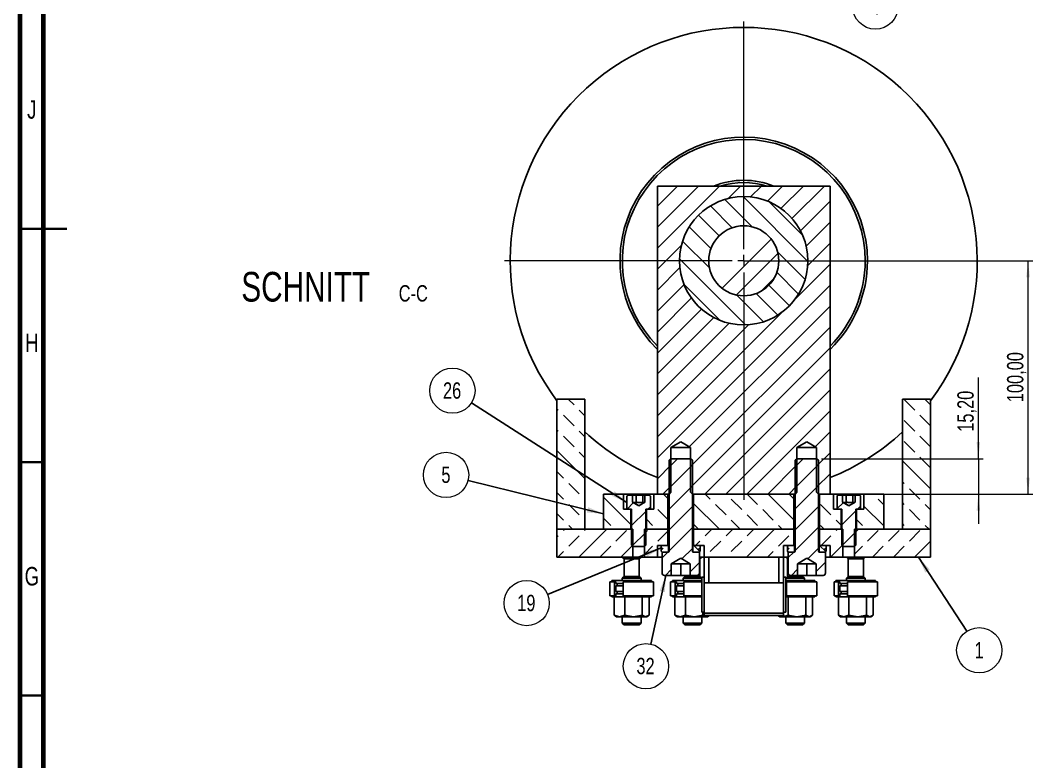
# Model space of a CAD drawing. Header units: millimetres. Extents: x 15 to 1184, y 5 to 836.
# Drawn here: x 15 to 231.8, y 306.3 to 465.2 of the extents above; entities that cross this region are included whole.
import ezdxf

# ---------------------------------------------------------------- set-up
doc = ezdxf.new("R2010")
doc.units = ezdxf.units.MM
doc.styles.add('SLDTEXTSTYLE1', font='TXT', dxfattribs={"width": 0.75})
doc.dimstyles.new('SLDDIMSTYLE0', dxfattribs={"dimtxt": 0.18, "dimasz": 3.556, "dimexe": 0, "dimexo": 0.0625, "dimgap": 0, "dimtad": 0, "dimtih": 1, "dimtoh": 1, "dimdec": 0, "dimrnd": 1e-09, "dimzin": 0, "dimdsep": 46, "dimtxsty": 'Standard', "dimsah": 1, "dimcen": 0.09, "dimadec": 0, "dimazin": 0, "dimtfac": 3.556, "dimtdec": 0, "dimtofl": 0, "dimtmove": 0, "dimatfit": 3, "dimfxl": 1, "dimfrac": 2, "dimtolj": 1, "dimtzin": 0, "dimarcsym": 0})
doc.dimstyles.new('SLDDIMSTYLE2', dxfattribs={"dimtxt": 3.5, "dimasz": 3.556, "dimexe": 0, "dimexo": 0.0625, "dimgap": 0.875, "dimtad": 1, "dimlfac": 2, "dimrnd": 1e-09, "dimzin": 12, "dimdsep": 46, "dimtxsty": 'SLDTEXTSTYLE1', "dimsah": 1, "dimcen": 0.09, "dimadec": 0, "dimazin": 3, "dimtfac": 1, "dimtofl": 0, "dimtmove": 0, "dimatfit": 3, "dimfxl": 1, "dimfrac": 2, "dimtolj": 1, "dimtzin": 12, "dimarcsym": 0})
doc.dimstyles.new('SLDDIMSTYLE3', dxfattribs={"dimtxt": 3.5, "dimasz": 3.556, "dimexe": 0, "dimexo": 0.0625, "dimgap": 0.875, "dimtad": 1, "dimlfac": 2, "dimrnd": 1e-09, "dimzin": 12, "dimdsep": 46, "dimtxsty": 'SLDTEXTSTYLE1', "dimsah": 1, "dimcen": 0.09, "dimadec": 0, "dimazin": 3, "dimtfac": 1, "dimtmove": 0, "dimatfit": 0, "dimfxl": 1, "dimfrac": 2, "dimtolj": 1, "dimtzin": 12, "dimarcsym": 0})
pattern_1 = [(45, (0, 0), (-8.98026, 8.98026), []), (45, (4.49, 0), (-8.98026, 8.98026), [3.175, -1.5875]), (45, (8.98, 0), (-8.98026, 8.98026), [3.175, -1.5875]), (45, (13.47, 0), (-8.98026, 8.98026), [3.175, -1.5875])]
pattern_2 = [(135, (0, 0), (-8.98026, -8.98026), []), (135, (-2e-14, 4.49), (-8.98026, -8.98026), [3.175, -1.5875]), (135, (-3e-14, 8.98), (-8.98026, -8.98026), [3.175, -1.5875]), (135, (-5e-14, 13.47), (-8.98026, -8.98026), [3.175, -1.5875])]

# ---------------------------------------------------------------- blocks, each defined once
blk = doc.blocks.new('SW_NOTE_0_14')
at = {"color": 0, "linetype": 'Continuous', "lineweight": 0}
blk.add_circle((3.13, -3.7), 4.85, dxfattribs=at)
at = {"color": 0, "linetype": 'Continuous', "lineweight": 0, "insert": (3.09, -1.92), "char_height": 3.5, "attachment_point": 2, "style": 'SLDTEXTSTYLE1'}
blk.add_mtext('4', dxfattribs=at)
blk = doc.blocks.new('_D_7')
at = {"color": 7, "linetype": 'Continuous', "lineweight": 0}
for p, q in [((170.93, 413.66), (231.82, 413.66)), ((230.82, 363.66), (230.82, 413.66)), ((186.93, 363.66), (231.82, 363.66))]:
    blk.add_line(p, q, dxfattribs=at)
at = {"color": 7, "linetype": 'Continuous', "lineweight": 18}
for points in [[(230.82, 413.66), (230.44, 410.1), (231.2, 410.1)], [(230.82, 363.66), (231.2, 367.22), (230.44, 367.22)]]:
    blk.add_solid(points, dxfattribs=at)
at = {"color": 7, "linetype": 'Continuous', "lineweight": 18, "insert": (226.31, 383.36), "char_height": 3.5, "attachment_point": 1, "rotation": 90, "style": 'SLDTEXTSTYLE1'}
blk.add_mtext('100,00', dxfattribs=at)
blk = doc.blocks.new('_D_8')
at = {"color": 7, "linetype": 'Continuous', "lineweight": 0}
for p, q in [((220.18, 371.26), (220.18, 388.67)), ((186.59, 371.26), (221.18, 371.26)), ((220.18, 371.26), (220.18, 363.66)), ((196.68, 363.66), (221.18, 363.66)), ((220.18, 363.66), (220.18, 357.31))]:
    blk.add_line(p, q, dxfattribs=at)
at = {"color": 7, "linetype": 'Continuous', "lineweight": 18}
for points in [[(220.18, 371.26), (220.56, 374.82), (219.8, 374.82)], [(220.18, 363.66), (219.8, 360.1), (220.56, 360.1)]]:
    blk.add_solid(points, dxfattribs=at)
at = {"color": 7, "linetype": 'Continuous', "lineweight": 18, "insert": (215.67, 377.03), "char_height": 3.5, "attachment_point": 1, "rotation": 90, "style": 'SLDTEXTSTYLE1'}
blk.add_mtext('15,20', dxfattribs=at)
blk = doc.blocks.new('SW_NOTE_0_69')
at = {"color": 0, "linetype": 'Continuous', "lineweight": 0, "attachment_point": 2, "style": 'SLDTEXTSTYLE1'}
for s, insert, char_height in [('SCHNITT', (16.07, 8.19), 6.35), ('C-C', (39.1, 5.35), 3.5)]:
    blk.add_mtext(s, dxfattribs=dict(at, insert=insert, char_height=char_height))
blk = doc.blocks.new('SW_NOTE_0_70')
at = {"color": 0, "linetype": 'Continuous', "lineweight": 0}
blk.add_circle((-4.48, -1.84), 4.85, dxfattribs=at)
at = {"color": 0, "linetype": 'Continuous', "lineweight": 0, "insert": (-4.55, -0.06), "char_height": 3.5, "attachment_point": 2, "style": 'SLDTEXTSTYLE1'}
blk.add_mtext('19', dxfattribs=at)
blk = doc.blocks.new('SW_NOTE_0_71')
at = {"color": 0, "linetype": 'Continuous', "lineweight": 0}
blk.add_circle((-4.08, 2.62), 4.85, dxfattribs=at)
at = {"color": 0, "linetype": 'Continuous', "lineweight": 0, "insert": (-4.15, 4.4), "char_height": 3.5, "attachment_point": 2, "style": 'SLDTEXTSTYLE1'}
blk.add_mtext('26', dxfattribs=at)
blk = doc.blocks.new('SW_NOTE_0_72')
at = {"color": 0, "linetype": 'Continuous', "lineweight": 0}
blk.add_circle((-4.71, 1.16), 4.85, dxfattribs=at)
at = {"color": 0, "linetype": 'Continuous', "lineweight": 0, "insert": (-4.74, 2.95), "char_height": 3.5, "attachment_point": 2, "style": 'SLDTEXTSTYLE1'}
blk.add_mtext('5', dxfattribs=at)
blk = doc.blocks.new('SW_NOTE_0_73')
at = {"color": 0, "linetype": 'Continuous', "lineweight": 0}
blk.add_circle((2.65, -4.06), 4.85, dxfattribs=at)
at = {"color": 0, "linetype": 'Continuous', "lineweight": 0, "insert": (2.62, -2.28), "char_height": 3.5, "attachment_point": 2, "style": 'SLDTEXTSTYLE1'}
blk.add_mtext('1', dxfattribs=at)
blk = doc.blocks.new('SW_NOTE_0_74')
at = {"color": 0, "linetype": 'Continuous', "lineweight": 0}
blk.add_circle((-1.03, -4.74), 4.85, dxfattribs=at)
at = {"color": 0, "linetype": 'Continuous', "lineweight": 0, "insert": (-1.11, -2.95), "char_height": 3.5, "attachment_point": 2, "style": 'SLDTEXTSTYLE1'}
blk.add_mtext('32', dxfattribs=at)
blk = doc.blocks.new('SW_CENTERMARKSYMBOL_1')
at = {"color": 0, "linetype": 'Continuous', "lineweight": 18}
for p, q in [((0, 2.5), (0, 51.25)), ((-2.5, 0), (-51.25, 0)), ((0, 0), (-1.25, 0)), ((0, 0), (0, 1.25)), ((0, 0), (0, -1.25)), ((0, 0), (1.25, 0)), ((2.5, 0), (51.25, 0)), ((0, -2.5), (0, -51.25))]:
    blk.add_line(p, q, dxfattribs=at)

msp = doc.modelspace()

# ---------------------------------------------------------------- hatches: boundary and pattern name
at = {"linetype": 'Continuous', "lineweight": 18}
h = msp.add_hatch(dxfattribs=at)
h.set_pattern_fill('ANSI31', style=0)
h.paths.add_polyline_path([(181.3372, 364.0652), (181.3372, 373.6592), (183.4312, 374.8682), (185.5252, 373.6592), (185.5252, 364.0652), (185.9312, 363.6592), (188.4312, 363.6592), (188.4312, 429.6592), (151.4312, 429.6592), (151.4312, 363.6592), (153.9312, 363.6592), (154.3372, 364.0652), (154.3372, 373.6592), (156.4312, 374.8682), (158.5252, 373.6592), (158.5252, 364.0652), (158.9312, 363.6592), (180.9312, 363.6592)], flags=0)
edge = h.paths.add_edge_path(flags=0)
edge.add_arc((169.9312, 413.6592), 13.75, 0, 360)
h = msp.add_hatch(dxfattribs=at)
h.set_pattern_fill('ANSI31', angle=90, style=0)
edge = h.paths.add_edge_path(flags=0)
edge.add_arc((169.9312, 413.6592), 13.75, 0, 360)
edge = h.paths.add_edge_path(flags=0)
edge.add_arc((169.9312, 413.6592), 7.5, 0, 360)
h = msp.add_hatch(dxfattribs=at)
h.set_pattern_fill('DIN 201 Stahl und Stahlguss', style=0, pattern_type=2)
h.set_pattern_definition([(45, (0, 0), (-13.4704, 13.4704), []), (45, (4.49, 0), (-13.4704, 13.4704), []), (45, (8.98, 0), (-13.4704, 13.4704), []), (45, (13.47, 0), (-13.4704, 13.4704), [])])
edge = h.paths.add_edge_path(flags=0)
edge.add_arc((169.9312, 413.6592), 7.5, 0, 360)
h = msp.add_hatch(dxfattribs=at)
h.set_pattern_fill('DIN 201 Leichtmetall und Aluminiumlegierung', angle=90, style=0, pattern_type=2)
h.set_pattern_definition(pattern_2)
h.paths.add_polyline_path([(135.9312, 356.1592), (135.9312, 384.0355), (129.9312, 384.0355), (129.9312, 356.1592)], flags=0)
h = msp.add_hatch(dxfattribs=at)
h.set_pattern_fill('DIN 201 Leichtmetall und Aluminiumlegierung', angle=90, style=0, pattern_type=2)
h.set_pattern_definition(pattern_2)
h.paths.add_polyline_path([(209.9312, 356.1592), (209.9312, 384.0355), (203.9312, 384.0355), (203.9312, 356.1592)], flags=0)
h = msp.add_hatch(dxfattribs=at)
h.set_pattern_fill('ANSI31', style=0)
edge = h.paths.add_edge_path(flags=0)
edge.add_line((158.9312, 370.914), (158.5859, 371.2592))
edge.add_line((158.5859, 371.2592), (154.2764, 371.2592))
edge.add_line((154.2764, 371.2592), (153.9312, 370.914))
edge.add_line((153.9312, 370.914), (153.9312, 351.4592))
edge.add_arc((153.7312, 351.4592), 0.2, 270, 360, ccw=False)
edge.add_line((153.7312, 351.2592), (152.4312, 351.2592))
edge.add_line((152.4312, 351.2592), (152.4312, 346.7592))
edge.add_arc((152.9312, 346.7592), 0.5, 180, 270)
edge.add_line((152.9312, 346.2592), (154.4249, 346.2592))
edge.add_line((154.4249, 346.2592), (154.4249, 348.7592))
edge.add_line((154.4249, 348.7592), (156.4312, 349.9175))
edge.add_line((156.4312, 349.9175), (158.4374, 348.7592))
edge.add_line((158.4374, 348.7592), (158.4374, 346.2592))
edge.add_line((158.4374, 346.2592), (159.9312, 346.2592))
edge.add_arc((159.9312, 346.7592), 0.5, 270, 360)
edge.add_line((160.4312, 346.7592), (160.4312, 351.2592))
edge.add_line((160.4312, 351.2592), (159.1312, 351.2592))
edge.add_arc((159.1312, 351.4592), 0.2, 180, 270, ccw=False)
edge.add_line((158.9312, 351.4592), (158.9312, 370.914))
h = msp.add_hatch(dxfattribs=at)
h.set_pattern_fill('ANSI31', style=0)
edge = h.paths.add_edge_path(flags=0)
edge.add_line((185.9312, 370.914), (185.5859, 371.2592))
edge.add_line((185.5859, 371.2592), (181.2764, 371.2592))
edge.add_line((181.2764, 371.2592), (180.9312, 370.914))
edge.add_line((180.9312, 370.914), (180.9312, 351.4592))
edge.add_arc((180.7312, 351.4592), 0.2, 270, 360, ccw=False)
edge.add_line((180.7312, 351.2592), (179.4312, 351.2592))
edge.add_line((179.4312, 351.2592), (179.4312, 346.7592))
edge.add_arc((179.9312, 346.7592), 0.5, 180, 270)
edge.add_line((179.9312, 346.2592), (181.4249, 346.2592))
edge.add_line((181.4249, 346.2592), (181.4249, 348.7592))
edge.add_line((181.4249, 348.7592), (183.4312, 349.9175))
edge.add_line((183.4312, 349.9175), (185.4374, 348.7592))
edge.add_line((185.4374, 348.7592), (185.4374, 346.2592))
edge.add_line((185.4374, 346.2592), (186.9312, 346.2592))
edge.add_arc((186.9312, 346.7592), 0.5, 270, 360)
edge.add_line((187.4312, 346.7592), (187.4312, 351.2592))
edge.add_line((187.4312, 351.2592), (186.1312, 351.2592))
edge.add_arc((186.1312, 351.4592), 0.2, 180, 270, ccw=False)
edge.add_line((185.9312, 351.4592), (185.9312, 370.914))
h = msp.add_hatch(dxfattribs=at)
h.set_pattern_fill('DIN 201 Leichtmetall und Aluminiumlegierung', angle=90, style=0, pattern_type=2)
h.set_pattern_definition(pattern_2)
h.paths.add_polyline_path([(139.9312, 363.6592), (139.9312, 356.1592), (145.7812, 356.1592), (145.7812, 360.4592), (144.1812, 360.4592), (144.1812, 363.6592)], flags=0)
h = msp.add_hatch(dxfattribs=at)
h.set_pattern_fill('ANSI31', style=0)
edge = h.paths.add_edge_path(flags=0)
edge.add_line((148.9312, 360.4592), (149.9312, 360.4592))
edge.add_line((149.9312, 360.4592), (149.9312, 363.2092))
edge.add_arc((149.6812, 363.2092), 0.25, 0, 90)
edge.add_line((149.6812, 363.4592), (148.786, 363.4592))
edge.add_line((148.786, 363.4592), (148.786, 361.9081))
edge.add_line((148.786, 361.9081), (147.4312, 361.1259))
edge.add_line((147.4312, 361.1259), (146.0764, 361.9081))
edge.add_line((146.0764, 361.9081), (146.0764, 363.4592))
edge.add_line((146.0764, 363.4592), (145.1812, 363.4592))
edge.add_arc((145.1812, 363.2092), 0.25, 90, 180)
edge.add_line((144.9312, 363.2092), (144.9312, 360.4592))
edge.add_line((144.9312, 360.4592), (145.9312, 360.4592))
edge.add_line((145.9312, 360.4592), (145.9312, 352.7298))
edge.add_line((145.9312, 352.7298), (146.2018, 352.4592))
edge.add_line((146.2018, 352.4592), (148.6606, 352.4592))
edge.add_line((148.6606, 352.4592), (148.9312, 352.7298))
edge.add_line((148.9312, 352.7298), (148.9312, 360.4592))
h = msp.add_hatch(dxfattribs=at)
h.set_pattern_fill('DIN 201 Leichtmetall und Aluminiumlegierung', angle=90, style=0, pattern_type=2)
h.set_pattern_definition(pattern_2)
h.paths.add_polyline_path([(153.6812, 356.1592), (153.6812, 363.6592), (150.6812, 363.6592), (150.6812, 360.4592), (149.0812, 360.4592), (149.0812, 356.1592)], flags=0)
h = msp.add_hatch(dxfattribs=at)
h.set_pattern_fill('DIN 201 Leichtmetall und Aluminiumlegierung', angle=90, style=0, pattern_type=2)
h.set_pattern_definition(pattern_2)
h.paths.add_polyline_path([(159.1812, 363.6592), (159.1812, 356.1592), (180.6812, 356.1592), (180.6812, 363.6592)], flags=0)
h = msp.add_hatch(dxfattribs=at)
h.set_pattern_fill('DIN 201 Leichtmetall und Aluminiumlegierung', angle=90, style=0, pattern_type=2)
h.set_pattern_definition(pattern_2)
h.paths.add_polyline_path([(186.1812, 363.6592), (186.1812, 356.1592), (190.7812, 356.1592), (190.7812, 360.4592), (189.1812, 360.4592), (189.1812, 363.6592)], flags=0)
h = msp.add_hatch(dxfattribs=at)
h.set_pattern_fill('ANSI31', style=0)
edge = h.paths.add_edge_path(flags=0)
edge.add_line((193.9312, 360.4592), (194.9312, 360.4592))
edge.add_line((194.9312, 360.4592), (194.9312, 363.2092))
edge.add_arc((194.6812, 363.2092), 0.25, 0, 90)
edge.add_line((194.6812, 363.4592), (193.786, 363.4592))
edge.add_line((193.786, 363.4592), (193.786, 361.9081))
edge.add_line((193.786, 361.9081), (192.4312, 361.1259))
edge.add_line((192.4312, 361.1259), (191.0764, 361.9081))
edge.add_line((191.0764, 361.9081), (191.0764, 363.4592))
edge.add_line((191.0764, 363.4592), (190.1812, 363.4592))
edge.add_arc((190.1812, 363.2092), 0.25, 90, 180)
edge.add_line((189.9312, 363.2092), (189.9312, 360.4592))
edge.add_line((189.9312, 360.4592), (190.9312, 360.4592))
edge.add_line((190.9312, 360.4592), (190.9312, 352.7298))
edge.add_line((190.9312, 352.7298), (191.2018, 352.4592))
edge.add_line((191.2018, 352.4592), (193.6606, 352.4592))
edge.add_line((193.6606, 352.4592), (193.9312, 352.7298))
edge.add_line((193.9312, 352.7298), (193.9312, 360.4592))
h = msp.add_hatch(dxfattribs=at)
h.set_pattern_fill('DIN 201 Leichtmetall und Aluminiumlegierung', angle=90, style=0, pattern_type=2)
h.set_pattern_definition(pattern_2)
h.paths.add_polyline_path([(199.9312, 356.1592), (199.9312, 363.6592), (195.6812, 363.6592), (195.6812, 360.4592), (194.0812, 360.4592), (194.0812, 356.1592)], flags=0)
h = msp.add_hatch(dxfattribs=at)
h.set_pattern_fill('DIN 201 Leichtmetall und Aluminiumlegierung', style=0, pattern_type=2)
h.set_pattern_definition(pattern_1)
h.paths.add_polyline_path([(129.9312, 350.1592), (146.1812, 350.1592), (146.1812, 356.1592), (129.9312, 356.1592)], flags=0)
h = msp.add_hatch(dxfattribs=at)
h.set_pattern_fill('DIN 201 Leichtmetall und Aluminiumlegierung', style=0, pattern_type=2)
h.set_pattern_definition(pattern_1)
h.paths.add_polyline_path([(148.6812, 356.1592), (148.6812, 350.1592), (151.4312, 350.1592), (151.4312, 352.6592), (153.6812, 352.6592), (153.6812, 356.1592)], flags=0)
h = msp.add_hatch(dxfattribs=at)
h.set_pattern_fill('DIN 201 Leichtmetall und Aluminiumlegierung', style=0, pattern_type=2)
h.set_pattern_definition(pattern_1)
h.paths.add_polyline_path([(180.6812, 352.6592), (180.6812, 356.1592), (159.1812, 356.1592), (159.1812, 352.6592), (161.4312, 352.6592), (161.4312, 350.1592), (178.4312, 350.1592), (178.4312, 352.6592)], flags=0)
h = msp.add_hatch(dxfattribs=at)
h.set_pattern_fill('DIN 201 Leichtmetall und Aluminiumlegierung', style=0, pattern_type=2)
h.set_pattern_definition(pattern_1)
h.paths.add_polyline_path([(191.1812, 350.1592), (191.1812, 356.1592), (186.1812, 356.1592), (186.1812, 352.6592), (188.4312, 352.6592), (188.4312, 350.1592)], flags=0)
h = msp.add_hatch(dxfattribs=at)
h.set_pattern_fill('DIN 201 Leichtmetall und Aluminiumlegierung', style=0, pattern_type=2)
h.set_pattern_definition(pattern_1)
h.paths.add_polyline_path([(193.6812, 350.1592), (209.9312, 350.1592), (209.9312, 356.1592), (193.6812, 356.1592)], flags=0)
h = msp.add_hatch(dxfattribs=at)
h.set_pattern_fill('ANSI31', angle=90, style=0)
h.paths.add_polyline_path([(152.4688, 352.6592), (152.2812, 352.4717), (152.2812, 351.9905), (152.6065, 351.9886), (152.6065, 351.9592), (152.6065, 351.9298), (152.2812, 351.9279), (152.2812, 351.4468), (152.4688, 351.2592), (153.745, 351.2592), (153.8062, 351.3205), (153.8062, 352.598), (153.745, 352.6592)], flags=0)
h = msp.add_hatch(dxfattribs=at)
h.set_pattern_fill('ANSI31', angle=90, style=0)
h.paths.add_polyline_path([(160.5812, 352.4717), (160.3936, 352.6592), (159.1174, 352.6592), (159.0562, 352.598), (159.0562, 351.3205), (159.1174, 351.2592), (160.3936, 351.2592), (160.5812, 351.4468), (160.5812, 351.9522), (160.2473, 351.9522), (160.2473, 351.9663), (160.5812, 351.9663)], flags=0)
h = msp.add_hatch(dxfattribs=at)
h.set_pattern_fill('ANSI31', angle=90, style=0)
h.paths.add_polyline_path([(179.4688, 352.6592), (179.2812, 352.4717), (179.2812, 351.9905), (179.6065, 351.9886), (179.6065, 351.9592), (179.6065, 351.9298), (179.2812, 351.9279), (179.2812, 351.4468), (179.4688, 351.2592), (180.745, 351.2592), (180.8062, 351.3205), (180.8062, 352.598), (180.745, 352.6592)], flags=0)
h = msp.add_hatch(dxfattribs=at)
h.set_pattern_fill('ANSI31', angle=90, style=0)
h.paths.add_polyline_path([(187.5812, 352.4717), (187.3936, 352.6592), (186.1174, 352.6592), (186.0562, 352.598), (186.0562, 351.3205), (186.1174, 351.2592), (187.3936, 351.2592), (187.5812, 351.4468), (187.5812, 351.9522), (187.2473, 351.9522), (187.2473, 351.9663), (187.5812, 351.9663)], flags=0)

# ---------------------------------------------------------------- linework, layer by layer
at = {"color": 7, "linetype": 'Continuous', "lineweight": 70}
for p, q in [((15, 5), (15, 836)), ((20, 10), (20, 831))]:
    msp.add_line(p, q, dxfattribs=at)
at = {"color": 7, "linetype": 'Continuous', "lineweight": 25}
for p, q in [((151.4312, 363.6592), (151.4312, 429.6592)), ((151.4312, 429.6592), (188.4312, 429.6592)), ((188.4312, 429.6592), (188.4312, 363.6592)), ((129.9312, 384.0355), (135.9312, 384.0355)), ((129.9312, 384.0355), (129.9312, 356.1592)), ((135.9312, 384.0355), (135.9312, 356.1592)), ((203.9312, 384.0355), (203.9312, 356.1592)), ((203.9312, 384.0355), (209.9312, 384.0355)), ((209.9312, 384.0355), (209.9312, 356.1592)), ((156.4312, 374.8682), (154.3372, 373.6592)), ((154.3372, 373.6592), (154.3372, 364.0652)), ((154.3372, 373.6592), (156.4312, 373.6592)), ((158.5252, 373.6592), (156.4312, 374.8682)), ((156.4312, 373.6592), (158.5252, 373.6592)), ((158.5252, 364.0652), (158.5252, 373.6592)), ((183.4312, 374.8682), (181.3372, 373.6592)), ((181.3372, 373.6592), (181.3372, 364.0652)), ((181.3372, 373.6592), (183.4312, 373.6592)), ((185.5252, 373.6592), (183.4312, 374.8682)), ((183.4312, 373.6592), (185.5252, 373.6592)), ((185.5252, 364.0652), (185.5252, 373.6592)), ((153.9312, 370.914), (154.2764, 371.2592)), ((153.9312, 370.914), (153.9312, 351.4592)), ((158.5859, 371.2592), (154.2764, 371.2592)), ((158.5859, 371.2592), (158.9312, 370.914)), ((158.9312, 351.4592), (158.9312, 370.914)), ((180.9312, 370.914), (181.2764, 371.2592)), ((180.9312, 370.914), (180.9312, 351.4592)), ((185.5859, 371.2592), (181.2764, 371.2592)), ((185.5859, 371.2592), (185.9312, 370.914)), ((185.9312, 351.4592), (185.9312, 370.914)), ((139.9312, 356.1592), (139.9312, 363.6592)), ((139.9312, 363.6592), (144.1812, 363.6592)), ((144.1812, 363.6592), (144.1812, 360.4592)), ((150.6812, 363.6592), (144.1812, 363.6592)), ((144.9312, 363.2092), (144.9312, 360.4592)), ((146.0764, 363.4592), (145.1812, 363.4592)), ((146.0764, 363.4592), (146.0764, 361.9081)), ((146.0764, 363.4592), (146.8746, 363.4592)), ((146.8746, 363.4592), (146.8746, 361.9592)), ((146.8746, 363.4592), (148.3062, 363.4592)), ((148.3062, 363.4592), (148.3062, 361.9592)), ((148.3062, 363.4592), (148.786, 363.4592)), ((148.786, 361.9081), (148.786, 363.4592)), ((149.6812, 363.4592), (148.786, 363.4592)), ((149.9312, 360.4592), (149.9312, 363.2092)), ((150.6812, 360.4592), (150.6812, 363.6592)), ((150.6812, 363.6592), (153.6812, 363.6592)), ((153.9312, 363.6592), (151.4312, 363.6592)), ((153.6812, 363.6592), (153.6812, 356.1592)), ((154.3372, 364.0652), (153.9312, 363.6592)), ((158.9312, 363.6592), (158.5252, 364.0652)), ((180.9312, 363.6592), (158.9312, 363.6592)), ((159.1812, 356.1592), (159.1812, 363.6592)), ((159.1812, 363.6592), (180.6812, 363.6592)), ((180.6812, 363.6592), (180.6812, 356.1592)), ((181.3372, 364.0652), (180.9312, 363.6592)), ((185.9312, 363.6592), (185.5252, 364.0652)), ((188.4312, 363.6592), (185.9312, 363.6592)), ((186.1812, 356.1592), (186.1812, 363.6592)), ((186.1812, 363.6592), (189.1812, 363.6592)), ((189.1812, 363.6592), (189.1812, 360.4592)), ((195.6812, 363.6592), (189.1812, 363.6592)), ((189.9312, 363.2092), (189.9312, 360.4592)), ((191.0764, 363.4592), (190.1812, 363.4592)), ((191.0764, 363.4592), (191.0764, 361.9081)), ((191.0764, 363.4592), (191.8746, 363.4592)), ((191.8746, 363.4592), (191.8746, 361.9592)), ((191.8746, 363.4592), (193.3062, 363.4592)), ((193.3062, 363.4592), (193.3062, 361.9592)), ((193.3062, 363.4592), (193.786, 363.4592)), ((193.786, 361.9081), (193.786, 363.4592)), ((194.6812, 363.4592), (193.786, 363.4592)), ((194.9312, 360.4592), (194.9312, 363.2092)), ((195.6812, 360.4592), (195.6812, 363.6592)), ((195.6812, 363.6592), (199.9312, 363.6592)), ((199.9312, 363.6592), (199.9312, 356.1592)), ((144.1812, 360.4592), (145.7812, 360.4592)), ((144.9312, 360.4592), (145.9312, 360.4592)), ((145.7812, 360.4592), (145.7812, 356.1592)), ((145.9312, 360.4592), (145.9312, 352.7298)), ((146.0764, 361.9081), (147.4312, 361.1259)), ((146.4371, 361.8476), (147.4312, 361.1259)), ((147.4312, 361.1259), (148.786, 361.9081)), ((148.9312, 352.7298), (148.9312, 360.4592)), ((148.9312, 360.4592), (149.9312, 360.4592)), ((149.0812, 356.1592), (149.0812, 360.4592)), ((149.0812, 360.4592), (150.6812, 360.4592)), ((189.1812, 360.4592), (190.7812, 360.4592)), ((189.9312, 360.4592), (190.9312, 360.4592)), ((190.7812, 360.4592), (190.7812, 356.1592)), ((190.9312, 360.4592), (190.9312, 352.7298)), ((191.0764, 361.9081), (192.4312, 361.1259)), ((191.4371, 361.8476), (192.4312, 361.1259)), ((192.4312, 361.1259), (193.786, 361.9081)), ((193.9312, 352.7298), (193.9312, 360.4592)), ((193.9312, 360.4592), (194.9312, 360.4592)), ((194.0812, 356.1592), (194.0812, 360.4592)), ((194.0812, 360.4592), (195.6812, 360.4592)), ((135.9312, 356.1592), (129.9312, 356.1592)), ((129.9312, 350.1592), (129.9312, 356.1592)), ((146.1812, 356.1592), (129.9312, 356.1592)), ((139.9312, 356.1592), (145.7812, 356.1592)), ((146.1812, 356.1592), (146.1812, 350.1592)), ((148.6812, 350.1592), (148.6812, 356.1592)), ((153.6812, 356.1592), (148.6812, 356.1592)), ((149.0812, 356.1592), (153.6812, 356.1592)), ((153.6812, 356.1592), (153.9312, 356.1592)), ((153.6812, 356.1592), (153.6812, 352.6592)), ((158.9312, 356.1592), (159.1812, 356.1592)), ((159.1812, 356.1592), (180.6812, 356.1592)), ((159.1812, 352.6592), (159.1812, 356.1592)), ((180.6812, 356.1592), (180.9312, 356.1592)), ((180.6812, 356.1592), (180.6812, 352.6592)), ((185.9312, 356.1592), (186.1812, 356.1592)), ((186.1812, 356.1592), (190.7812, 356.1592)), ((186.1812, 352.6592), (186.1812, 356.1592)), ((191.1812, 356.1592), (186.1812, 356.1592)), ((191.1812, 356.1592), (191.1812, 350.1592)), ((193.6812, 350.1592), (193.6812, 356.1592)), ((209.9312, 356.1592), (193.6812, 356.1592)), ((194.0812, 356.1592), (199.9312, 356.1592)), ((209.9312, 356.1592), (203.9312, 356.1592)), ((209.9312, 356.1592), (209.9312, 350.1592)), ((145.9312, 352.7298), (146.2018, 352.4592)), ((146.2018, 352.4592), (148.6606, 352.4592)), ((148.6606, 352.4592), (148.9312, 352.7298)), ((153.6812, 352.6592), (151.4312, 352.6592)), ((151.4312, 352.6592), (151.4312, 350.1592)), ((152.2812, 352.4717), (152.4688, 352.6592)), ((152.2812, 352.4717), (152.2812, 351.9905)), ((152.6065, 351.9886), (152.2812, 351.9905)), ((152.2812, 351.9592), (152.2812, 351.975)), ((152.6065, 351.9733), (152.2812, 351.975)), ((152.2812, 351.9279), (152.2812, 351.9592)), ((152.6056, 351.9592), (152.2812, 351.9592)), ((152.6065, 351.9298), (152.2812, 351.9279)), ((152.2812, 351.9279), (152.2812, 351.4468)), ((152.4688, 351.2592), (152.2812, 351.4468)), ((152.4312, 351.2592), (152.4312, 346.7592)), ((153.7312, 351.2592), (152.4312, 351.2592)), ((153.745, 352.6592), (152.4688, 352.6592)), ((152.4688, 351.2592), (153.745, 351.2592)), ((152.6056, 351.9592), (152.6056, 351.9298)), ((152.6065, 351.9592), (152.6056, 351.9592)), ((152.6065, 351.9886), (152.6065, 351.9592)), ((152.6065, 351.9592), (152.6065, 351.9298)), ((153.745, 352.6592), (153.8062, 352.598)), ((153.745, 352.6592), (153.9312, 352.6592)), ((153.8062, 351.3205), (153.745, 351.2592)), ((153.8062, 351.3205), (153.8062, 352.598)), ((153.8062, 352.598), (153.9312, 352.598)), ((153.8062, 351.3205), (153.8752, 351.3205)), ((158.9312, 352.6592), (159.1174, 352.6592)), ((158.9312, 352.598), (159.0562, 352.598)), ((158.9872, 351.3205), (159.0562, 351.3205)), ((159.0562, 352.598), (159.1174, 352.6592)), ((159.0562, 352.598), (159.0562, 351.3205)), ((159.1174, 351.2592), (159.0562, 351.3205)), ((160.3936, 352.6592), (159.1174, 352.6592)), ((159.1174, 351.2592), (160.3936, 351.2592)), ((160.4312, 351.2592), (159.1312, 351.2592)), ((161.4312, 352.6592), (159.1812, 352.6592)), ((160.2473, 351.9663), (160.5812, 351.9663)), ((160.2473, 351.9522), (160.2473, 351.9663)), ((160.5812, 351.9522), (160.2473, 351.9522)), ((160.3936, 352.6592), (160.5812, 352.4717)), ((160.5812, 351.4468), (160.3936, 351.2592)), ((160.4312, 346.7592), (160.4312, 351.2592)), ((160.5812, 351.9663), (160.5812, 352.4717)), ((160.5812, 351.4468), (160.5812, 351.9522)), ((161.4312, 350.1592), (161.4312, 352.6592)), ((180.6812, 352.6592), (178.4312, 352.6592)), ((178.4312, 352.6592), (178.4312, 350.1592)), ((179.2812, 352.4717), (179.4688, 352.6592)), ((179.2812, 352.4717), (179.2812, 351.9905)), ((179.6065, 351.9886), (179.2812, 351.9905)), ((179.2812, 351.9592), (179.2812, 351.975)), ((179.6065, 351.9733), (179.2812, 351.975)), ((179.2812, 351.9279), (179.2812, 351.9592)), ((179.6056, 351.9592), (179.2812, 351.9592)), ((179.6065, 351.9298), (179.2812, 351.9279)), ((179.2812, 351.9279), (179.2812, 351.4468)), ((179.4688, 351.2592), (179.2812, 351.4468)), ((179.4312, 351.2592), (179.4312, 346.7592)), ((180.7312, 351.2592), (179.4312, 351.2592)), ((180.745, 352.6592), (179.4688, 352.6592)), ((179.4688, 351.2592), (180.745, 351.2592)), ((179.6056, 351.9592), (179.6056, 351.9298)), ((179.6065, 351.9592), (179.6056, 351.9592)), ((179.6065, 351.9886), (179.6065, 351.9592)), ((179.6065, 351.9592), (179.6065, 351.9298)), ((180.745, 352.6592), (180.8062, 352.598)), ((180.745, 352.6592), (180.9312, 352.6592)), ((180.8062, 351.3205), (180.745, 351.2592)), ((180.8062, 351.3205), (180.8062, 352.598)), ((180.8062, 352.598), (180.9312, 352.598)), ((180.8062, 351.3205), (180.8752, 351.3205)), ((185.9312, 352.6592), (186.1174, 352.6592)), ((185.9312, 352.598), (186.0562, 352.598)), ((185.9872, 351.3205), (186.0562, 351.3205)), ((186.0562, 352.598), (186.1174, 352.6592)), ((186.0562, 352.598), (186.0562, 351.3205)), ((186.1174, 351.2592), (186.0562, 351.3205)), ((187.3936, 352.6592), (186.1174, 352.6592)), ((186.1174, 351.2592), (187.3936, 351.2592)), ((187.4312, 351.2592), (186.1312, 351.2592)), ((188.4312, 352.6592), (186.1812, 352.6592)), ((187.2473, 351.9663), (187.5812, 351.9663)), ((187.2473, 351.9522), (187.2473, 351.9663)), ((187.5812, 351.9522), (187.2473, 351.9522)), ((187.3936, 352.6592), (187.5812, 352.4717)), ((187.5812, 351.4468), (187.3936, 351.2592)), ((187.4312, 346.7592), (187.4312, 351.2592)), ((187.5812, 351.9663), (187.5812, 352.4717)), ((187.5812, 351.4468), (187.5812, 351.9522)), ((188.4312, 350.1592), (188.4312, 352.6592)), ((190.9312, 352.7298), (191.2018, 352.4592)), ((191.2018, 352.4592), (193.6606, 352.4592)), ((193.6606, 352.4592), (193.9312, 352.7298)), ((146.1812, 350.1592), (129.9312, 350.1592)), ((143.9312, 350.1592), (144.3147, 349.7757)), ((144.3147, 349.7757), (144.3147, 346.0427)), ((147.4244, 349.7757), (144.3147, 349.7757)), ((148.6812, 350.1592), (146.1812, 350.1592)), ((147.5477, 349.7757), (147.4244, 349.7757)), ((147.5477, 349.7757), (147.9312, 350.1592)), ((147.5477, 346.0427), (147.5477, 349.7757)), ((151.4312, 350.1592), (148.6812, 350.1592)), ((151.4312, 350.1592), (152.4312, 350.1592)), ((156.4312, 349.9175), (154.4249, 348.7592)), ((158.4374, 348.7592), (156.4312, 349.9175)), ((160.5477, 349.7757), (160.4244, 349.7757)), ((160.4312, 350.1592), (161.4312, 350.1592)), ((160.5477, 349.7757), (160.9312, 350.1592)), ((160.5477, 346.0427), (160.5477, 349.7757)), ((178.4312, 350.1592), (161.4312, 350.1592)), ((161.4312, 344.6592), (161.4312, 350.1592)), ((162.4312, 350.1592), (162.4312, 344.6592)), ((177.4312, 344.6592), (177.4312, 350.1592)), ((178.4312, 350.1592), (179.4312, 350.1592)), ((178.4312, 350.1592), (178.4312, 344.6592)), ((178.9312, 350.1592), (179.3147, 349.7757)), ((179.3147, 349.7757), (179.3147, 346.0427)), ((179.4312, 349.7757), (179.3147, 349.7757)), ((183.4312, 349.9175), (181.4249, 348.7592)), ((185.4374, 348.7592), (183.4312, 349.9175)), ((187.4312, 350.1592), (188.4312, 350.1592)), ((191.1812, 350.1592), (188.4312, 350.1592)), ((193.6812, 350.1592), (191.1812, 350.1592)), ((191.9312, 350.1592), (192.3147, 349.7757)), ((192.3147, 349.7757), (192.3147, 346.0427)), ((195.4244, 349.7757), (192.3147, 349.7757)), ((209.9312, 350.1592), (193.6812, 350.1592)), ((195.5477, 349.7757), (195.4244, 349.7757)), ((195.5477, 349.7757), (195.9312, 350.1592)), ((195.5477, 346.0427), (195.5477, 349.7757)), ((154.4249, 348.7592), (154.4249, 346.2592)), ((154.4249, 348.7592), (155.4281, 348.7592)), ((155.4281, 348.7592), (157.4343, 348.7592)), ((156.4312, 348.7592), (156.4312, 346.2592)), ((157.4343, 348.7592), (158.4374, 348.7592)), ((158.4374, 346.2592), (158.4374, 348.7592)), ((181.4249, 348.7592), (181.4249, 346.2592)), ((181.4249, 348.7592), (182.4281, 348.7592)), ((182.4281, 348.7592), (184.4343, 348.7592)), ((183.4312, 348.7592), (183.4312, 346.2592)), ((184.4343, 348.7592), (185.4374, 348.7592)), ((185.4374, 346.2592), (185.4374, 348.7592)), ((141.2812, 344.9092), (141.2812, 341.9092)), ((141.2812, 344.9092), (142.2226, 344.9092)), ((141.6812, 345.1592), (141.6812, 344.9092)), ((141.6812, 345.1592), (150.1812, 345.1592)), ((142.2226, 344.9092), (142.2226, 341.9092)), ((142.5416, 344.9092), (142.2226, 344.9092)), ((142.5416, 344.5226), (142.5416, 344.9092)), ((144.3147, 346.0427), (143.9312, 345.6592)), ((143.9312, 345.6592), (143.9312, 345.1592)), ((147.7787, 345.6592), (143.9312, 345.6592)), ((144.122, 344.9092), (144.122, 341.9092)), ((144.122, 344.9092), (150.5812, 344.9092)), ((147.4244, 346.0427), (144.3147, 346.0427)), ((147.5477, 346.0427), (147.4244, 346.0427)), ((147.9312, 345.6592), (147.5477, 346.0427)), ((147.9312, 345.6592), (147.7787, 345.6592)), ((147.9312, 345.1592), (147.9312, 345.6592)), ((150.1812, 344.9092), (150.1812, 345.1592)), ((150.5812, 341.9092), (150.5812, 344.9092)), ((152.9312, 346.2592), (154.4249, 346.2592)), ((154.2812, 344.9092), (154.2812, 341.9092)), ((154.2812, 344.9092), (155.2226, 344.9092)), ((156.4312, 346.2592), (154.4249, 346.2592)), ((154.6812, 345.1592), (154.6812, 344.9092)), ((154.6812, 345.1592), (160.9312, 345.1592)), ((155.2226, 344.9092), (155.2226, 341.9092)), ((155.5416, 344.9092), (155.2226, 344.9092)), ((155.5416, 344.5226), (155.5416, 344.9092)), ((158.4374, 346.2592), (156.4312, 346.2592)), ((157.3147, 346.0427), (156.9312, 345.6592)), ((156.9312, 345.6592), (156.9312, 345.1592)), ((160.7787, 345.6592), (156.9312, 345.6592)), ((157.122, 344.9092), (157.122, 341.9092)), ((157.122, 344.9092), (160.9312, 344.9092)), ((157.3147, 346.2592), (157.3147, 346.0427)), ((160.4244, 346.0427), (157.3147, 346.0427)), ((158.4374, 346.2592), (159.9312, 346.2592)), ((160.5477, 346.0427), (160.4244, 346.0427)), ((160.9312, 345.6592), (160.5477, 346.0427)), ((160.9312, 345.6592), (160.7787, 345.6592)), ((161.4312, 345.9092), (160.9312, 345.9092)), ((160.9312, 338.4092), (160.9312, 345.9092)), ((178.9312, 345.9092), (178.4312, 345.9092)), ((179.3147, 346.0427), (178.9312, 345.6592)), ((178.9312, 345.9092), (178.9312, 338.4092)), ((182.7787, 345.6592), (178.9312, 345.6592)), ((178.9312, 345.1592), (185.1812, 345.1592)), ((179.122, 344.9092), (179.122, 341.9092)), ((179.122, 344.9092), (185.5812, 344.9092)), ((182.4244, 346.0427), (179.3147, 346.0427)), ((179.9312, 346.2592), (181.4249, 346.2592)), ((183.4312, 346.2592), (181.4249, 346.2592)), ((182.5477, 346.0427), (182.4244, 346.0427)), ((182.5477, 346.0427), (182.5477, 346.2592)), ((182.9312, 345.6592), (182.5477, 346.0427)), ((182.9312, 345.6592), (182.7787, 345.6592)), ((182.9312, 345.1592), (182.9312, 345.6592)), ((185.4374, 346.2592), (183.4312, 346.2592)), ((185.1812, 344.9092), (185.1812, 345.1592)), ((185.4374, 346.2592), (186.9312, 346.2592)), ((185.5812, 341.9092), (185.5812, 344.9092)), ((189.2812, 344.9092), (189.2812, 341.9092)), ((189.2812, 344.9092), (190.2226, 344.9092)), ((189.6812, 345.1592), (189.6812, 344.9092)), ((189.6812, 345.1592), (198.1812, 345.1592)), ((190.2226, 344.9092), (190.2226, 341.9092)), ((190.5416, 344.9092), (190.2226, 344.9092)), ((190.5416, 344.5226), (190.5416, 344.9092)), ((192.3147, 346.0427), (191.9312, 345.6592)), ((191.9312, 345.6592), (191.9312, 345.1592)), ((195.7787, 345.6592), (191.9312, 345.6592)), ((192.122, 344.9092), (192.122, 341.9092)), ((192.122, 344.9092), (198.5812, 344.9092)), ((195.4244, 346.0427), (192.3147, 346.0427)), ((195.5477, 346.0427), (195.4244, 346.0427)), ((195.9312, 345.6592), (195.5477, 346.0427)), ((195.9312, 345.6592), (195.7787, 345.6592)), ((195.9312, 345.1592), (195.9312, 345.6592)), ((198.1812, 344.9092), (198.1812, 345.1592)), ((198.5812, 341.9092), (198.5812, 344.9092)), ((142.5416, 344.5226), (144.122, 344.5226)), ((142.5416, 342.7728), (142.5416, 344.0454)), ((142.5416, 344.0454), (144.122, 344.0454)), ((142.5416, 342.7728), (144.122, 342.7728)), ((142.8128, 344.0454), (142.8128, 344.5226)), ((142.8128, 342.2955), (142.8128, 342.7728)), ((155.5416, 344.5226), (157.122, 344.5226)), ((155.5416, 342.7728), (155.5416, 344.0454)), ((155.5416, 344.0454), (157.122, 344.0454)), ((155.5416, 342.7728), (157.122, 342.7728)), ((155.8128, 344.0454), (155.8128, 344.5226)), ((155.8128, 342.2955), (155.8128, 342.7728)), ((162.4312, 344.6592), (161.4312, 344.6592)), ((161.4312, 338.1592), (161.4312, 344.6592)), ((162.4312, 344.6592), (177.4312, 344.6592)), ((178.4312, 344.6592), (177.4312, 344.6592)), ((178.4312, 338.1592), (178.4312, 344.6592)), ((178.9312, 344.5226), (179.122, 344.5226)), ((178.9312, 344.0454), (179.122, 344.0454)), ((178.9312, 342.7728), (179.122, 342.7728)), ((190.5416, 344.5226), (192.122, 344.5226)), ((190.5416, 342.7728), (190.5416, 344.0454)), ((190.5416, 344.0454), (192.122, 344.0454)), ((190.5416, 342.7728), (192.122, 342.7728)), ((190.8128, 344.0454), (190.8128, 344.5226)), ((190.8128, 342.2955), (190.8128, 342.7728)), ((141.2812, 341.9092), (142.2226, 341.9092)), ((141.6812, 341.9092), (141.6812, 341.6597)), ((148.495, 341.6597), (141.6812, 341.6597)), ((142.2072, 341.6597), (142.2072, 337.6995)), ((142.2226, 341.9092), (142.5416, 341.9092)), ((142.5416, 342.2955), (144.122, 342.2955)), ((142.5416, 341.9092), (142.5416, 342.2955)), ((144.122, 341.9092), (150.5812, 341.9092)), ((144.4711, 341.6597), (144.4711, 337.6995)), ((148.1951, 341.6597), (148.1951, 337.6995)), ((150.1812, 341.6597), (148.495, 341.6597)), ((149.6552, 341.6597), (149.6552, 337.6995)), ((150.1812, 341.6597), (150.1812, 341.9092)), ((154.2812, 341.9092), (155.2226, 341.9092)), ((154.6812, 341.9092), (154.6812, 341.6597)), ((160.9312, 341.6597), (154.6812, 341.6597)), ((155.2072, 341.6597), (155.2072, 337.6995)), ((155.2226, 341.9092), (155.5416, 341.9092)), ((155.5416, 342.2955), (157.122, 342.2955)), ((155.5416, 341.9092), (155.5416, 342.2955)), ((157.122, 341.9092), (160.9312, 341.9092)), ((157.4711, 341.6597), (157.4711, 337.6995)), ((178.9312, 342.2955), (179.122, 342.2955)), ((183.495, 341.6597), (178.9312, 341.6597)), ((179.122, 341.9092), (185.5812, 341.9092)), ((179.4711, 341.6597), (179.4711, 337.6995)), ((183.1951, 341.6597), (183.1951, 337.6995)), ((185.1812, 341.6597), (183.495, 341.6597)), ((184.6552, 341.6597), (184.6552, 337.6995)), ((185.1812, 341.6597), (185.1812, 341.9092)), ((189.2812, 341.9092), (190.2226, 341.9092)), ((189.6812, 341.9092), (189.6812, 341.6597)), ((196.495, 341.6597), (189.6812, 341.6597)), ((190.2072, 341.6597), (190.2072, 337.6995)), ((190.2226, 341.9092), (190.5416, 341.9092)), ((190.5416, 342.2955), (192.122, 342.2955)), ((190.5416, 341.9092), (190.5416, 342.2955)), ((192.122, 341.9092), (198.5812, 341.9092)), ((192.4711, 341.6597), (192.4711, 337.6995)), ((196.1951, 341.6597), (196.1951, 337.6995)), ((198.1812, 341.6597), (196.495, 341.6597)), ((197.6552, 341.6597), (197.6552, 337.6995)), ((198.1812, 341.6597), (198.1812, 341.9092)), ((160.9312, 338.4092), (161.4312, 338.4092)), ((161.1951, 338.4092), (161.1951, 337.6995)), ((178.4312, 338.4092), (178.9312, 338.4092)), ((142.2072, 337.6995), (143.3392, 337.4092)), ((142.402, 337.6221), (142.2072, 337.6995)), ((142.3796, 337.5833), (142.6812, 337.4092)), ((142.6812, 337.4092), (143.3392, 337.4092)), ((143.3392, 337.4092), (144.4711, 337.6995)), ((143.3392, 337.4092), (146.3331, 337.4092)), ((143.9312, 337.4092), (143.9312, 336.0427)), ((144.4711, 337.6995), (146.3331, 337.4092)), ((146.3331, 337.4092), (148.1951, 337.6995)), ((146.3331, 337.4092), (148.9251, 337.4092)), ((147.9312, 336.0427), (147.9312, 337.4092)), ((148.1951, 337.6995), (148.9251, 337.4092)), ((148.9251, 337.4092), (149.6552, 337.6995)), ((148.9251, 337.4092), (149.1812, 337.4092)), ((149.1812, 337.4092), (149.4828, 337.5833)), ((155.2072, 337.6995), (156.3392, 337.4092)), ((155.402, 337.6221), (155.2072, 337.6995)), ((155.3796, 337.5833), (155.6812, 337.4092)), ((155.6812, 337.4092), (156.3392, 337.4092)), ((156.3392, 337.4092), (157.4711, 337.6995)), ((156.3392, 337.4092), (159.3331, 337.4092)), ((156.9312, 337.4092), (156.9312, 336.0427)), ((157.4711, 337.6995), (159.3331, 337.4092)), ((159.3331, 337.4092), (161.1951, 337.6995)), ((159.3331, 337.4092), (161.9251, 337.4092)), ((160.9312, 336.0427), (160.9312, 337.4092)), ((161.1951, 337.6995), (161.9251, 337.4092)), ((161.4312, 338.1592), (178.4312, 338.1592)), ((161.4312, 337.6592), (161.4312, 338.1592)), ((178.4312, 337.6592), (161.4312, 337.6592)), ((161.9251, 337.4092), (162.4604, 337.6221)), ((161.9251, 337.4092), (162.1812, 337.4092)), ((162.1812, 337.4092), (162.4828, 337.5833)), ((177.3643, 337.6592), (178.3392, 337.4092)), ((177.3796, 337.5833), (177.6812, 337.4092)), ((177.6812, 337.4092), (178.3392, 337.4092)), ((178.3392, 337.4092), (179.4711, 337.6995)), ((178.3392, 337.4092), (181.3331, 337.4092)), ((178.4312, 338.1592), (178.4312, 337.6592)), ((178.9312, 337.4092), (178.9312, 336.0427)), ((179.4711, 337.6995), (181.3331, 337.4092)), ((181.3331, 337.4092), (183.1951, 337.6995)), ((181.3331, 337.4092), (183.9251, 337.4092)), ((182.9312, 336.0427), (182.9312, 337.4092)), ((183.1951, 337.6995), (183.9251, 337.4092)), ((183.9251, 337.4092), (184.6552, 337.6995)), ((183.9251, 337.4092), (184.1812, 337.4092)), ((184.1812, 337.4092), (184.4828, 337.5833)), ((190.2072, 337.6995), (191.3392, 337.4092)), ((190.402, 337.6221), (190.2072, 337.6995)), ((190.3796, 337.5833), (190.6812, 337.4092)), ((190.6812, 337.4092), (191.3392, 337.4092)), ((191.3392, 337.4092), (192.4711, 337.6995)), ((191.3392, 337.4092), (194.3331, 337.4092)), ((191.9312, 337.4092), (191.9312, 336.0427)), ((192.4711, 337.6995), (194.3331, 337.4092)), ((194.3331, 337.4092), (196.1951, 337.6995)), ((194.3331, 337.4092), (196.9251, 337.4092)), ((195.9312, 336.0427), (195.9312, 337.4092)), ((196.1951, 337.6995), (196.9251, 337.4092)), ((196.9251, 337.4092), (197.6552, 337.6995)), ((196.9251, 337.4092), (197.1812, 337.4092)), ((197.1812, 337.4092), (197.4828, 337.5833)), ((143.9312, 336.0427), (144.3147, 335.6592)), ((147.7787, 336.0427), (143.9312, 336.0427)), ((147.4244, 335.6592), (144.3147, 335.6592)), ((147.5477, 335.6592), (147.4244, 335.6592)), ((147.5477, 335.6592), (147.9312, 336.0427)), ((147.9312, 336.0427), (147.7787, 336.0427)), ((156.9312, 336.0427), (157.3147, 335.6592)), ((160.7787, 336.0427), (156.9312, 336.0427)), ((160.4244, 335.6592), (157.3147, 335.6592)), ((160.5477, 335.6592), (160.4244, 335.6592)), ((160.5477, 335.6592), (160.9312, 336.0427)), ((160.9312, 336.0427), (160.7787, 336.0427)), ((178.9312, 336.0427), (179.3147, 335.6592)), ((182.7787, 336.0427), (178.9312, 336.0427)), ((182.4244, 335.6592), (179.3147, 335.6592)), ((182.5477, 335.6592), (182.4244, 335.6592)), ((182.5477, 335.6592), (182.9312, 336.0427)), ((182.9312, 336.0427), (182.7787, 336.0427)), ((191.9312, 336.0427), (192.3147, 335.6592)), ((195.7787, 336.0427), (191.9312, 336.0427)), ((195.4244, 335.6592), (192.3147, 335.6592)), ((195.5477, 335.6592), (195.4244, 335.6592)), ((195.5477, 335.6592), (195.9312, 336.0427)), ((195.9312, 336.0427), (195.7787, 336.0427))]:
    msp.add_line(p, q, dxfattribs=at)
at = {"color": 7, "linetype": 'Continuous', "lineweight": 35}
for p, q in [((14.999, 420.5), (25.001, 420.5)), ((20, 420.5), (15, 420.5)), ((20, 370.5), (15, 370.5)), ((20, 320.5), (15, 320.5))]:
    msp.add_line(p, q, dxfattribs=at)
at = {"color": 7, "linetype": 'Continuous', "lineweight": 25}
for radius in [13.75, 7.5]:
    msp.add_circle((169.9312, 413.6592), radius, dxfattribs=at)
for centre, radius, start, end in [((169.9312, 413.6592), 50, 323.130102, 216.869898), ((169.9312, 413.6592), 26.5, 0, 225.724178), ((169.9312, 413.6592), 26, 0, 224.639773), ((169.9312, 413.6592), 17.25, 68.053959, 111.946041), ((169.9312, 413.6592), 16.75, 72.789447, 107.210553), ((169.9312, 413.6592), 26.5, 314.275822, 0), ((169.9312, 413.6592), 26, 315.360227, 0), ((169.9312, 413.6592), 50, 227.156357, 248.284383), ((169.9312, 413.6592), 50, 291.715617, 312.843643), ((145.1812, 363.2092), 0.25, 90, 180), ((149.6812, 363.2092), 0.25, 0, 90), ((190.1812, 363.2092), 0.25, 90, 180), ((194.6812, 363.2092), 0.25, 0, 90), ((153.7312, 351.4592), 0.2, 270, 0), ((159.1312, 351.4592), 0.2, 180, 270), ((180.7312, 351.4592), 0.2, 270, 0), ((186.1312, 351.4592), 0.2, 180, 270), ((152.9312, 346.7592), 0.5, 180, 270), ((159.9312, 346.7592), 0.5, 270, 0), ((179.9312, 346.7592), 0.5, 180, 270), ((186.9312, 346.7592), 0.5, 270, 0)]:
    msp.add_arc(centre, radius, start, end, dxfattribs=at)
for centre, major_axis, ratio, start_param, end_param in [((156.4312, 351.9663), (4.15, -0.0244), 0.08729029, 3.14210666, 3.18488174), ((156.4312, 351.9522), (4.15, 0), 0.08748866, 0, 0.03888724), ((183.4312, 351.9663), (4.15, -0.0244), 0.08729029, 3.14210666, 3.18488174), ((183.4312, 351.9522), (4.15, 0), 0.08748866, 0, 0.03888724)]:
    msp.add_ellipse(centre, major_axis=major_axis, ratio=ratio, start_param=start_param, end_param=end_param, dxfattribs=at)
for points, knots in [([(146.0764, 361.9319), (146.1359, 361.9069), (146.2543, 361.8573), (146.3764, 361.8508), (146.4371, 361.8476)], [0, 0, 0, 0, 0.50271401, 1, 1, 1, 1]), ([(146.4371, 361.8476), (146.5151, 361.8539), (146.6634, 361.866), (146.8067, 361.9293), (146.8746, 361.9592)], [0, 0, 0, 0, 0.5261669, 1, 1, 1, 1]), ([(146.8746, 361.9592), (147.1402, 361.8997), (147.6192, 361.7922), (148.0945, 361.9078), (148.3062, 361.9592)], [0, 0, 0, 0, 0.5544654, 1, 1, 1, 1]), ([(148.3062, 361.9592), (148.3971, 361.9038), (148.5563, 361.8066), (148.7169, 361.8776), (148.786, 361.9081)], [0, 0, 0, 0, 0.57033029, 1, 1, 1, 1]), ([(191.0764, 361.9319), (191.1359, 361.9069), (191.2543, 361.8573), (191.3764, 361.8508), (191.4371, 361.8476)], [0, 0, 0, 0, 0.50271401, 1, 1, 1, 1]), ([(191.4371, 361.8476), (191.5151, 361.8539), (191.6634, 361.866), (191.8067, 361.9293), (191.8746, 361.9592)], [0, 0, 0, 0, 0.5261669, 1, 1, 1, 1]), ([(191.8746, 361.9592), (192.1402, 361.8997), (192.6192, 361.7922), (193.0945, 361.9078), (193.3062, 361.9592)], [0, 0, 0, 0, 0.5544654, 1, 1, 1, 1]), ([(193.3062, 361.9592), (193.3971, 361.9038), (193.5563, 361.8066), (193.7169, 361.8776), (193.786, 361.9081)], [0, 0, 0, 0, 0.570330285, 1, 1, 1, 1])]:
    msp.add_open_spline(points, degree=3, knots=knots, dxfattribs=at)

# ---------------------------------------------------------------- block references
at = {"color": 7, "linetype": 'Continuous', "lineweight": 0}
for name, p in [('SW_NOTE_0_14', (194.9998, 471.8274)), ('SW_CENTERMARKSYMBOL_1', (169.9312, 413.6592)), ('SW_NOTE_0_69', (60.0674, 403.0795)), ('SW_NOTE_0_71', (111.6305, 383.215)), ('SW_NOTE_0_72', (110.8925, 366.6188)), ('SW_NOTE_0_70', (127.9236, 342.1559)), ('SW_NOTE_0_73', (217.7233, 334.2703)), ('SW_NOTE_0_74', (150.0131, 331.5426))]:
    msp.add_blockref(name, p, dxfattribs=at)

# ---------------------------------------------------------------- texts
at = {"color": 7, "linetype": 'Continuous', "lineweight": 0, "char_height": 3.9688, "attachment_point": 2, "style": 'SLDTEXTSTYLE1'}
for s, insert in [('J', (17.4651, 448.0602)), ('H', (17.4904, 398.0602)), ('G', (17.4867, 348.0602))]:
    msp.add_mtext(s, dxfattribs=dict(at, insert=insert))

# ---------------------------------------------------------------- dimensions: what is measured, and where the dimension line sits
at = {"color": 7, "linetype": 'Continuous', "lineweight": 18}
for base, p1, p2, dimstyle, picture, middle in [((230.8228, 413.6592), (185.9312, 363.6592), (169.9312, 413.6592), 'SLDDIMSTYLE2', '_D_7', (230.8228, 390.4752)), ((220.1805, 363.6592), (185.5859, 371.2592), (195.6812, 363.6592), 'SLDDIMSTYLE3', '_D_8', (220.1805, 382.8536))]:
    dim = msp.add_linear_dim(base=base, p1=p1, p2=p2, angle=90, dimstyle=dimstyle, dxfattribs=at)
    dim.commit()
    dim.dimension.update_dxf_attribs({"geometry": picture, "text_midpoint": middle, "dimtype": 160})

# ---------------------------------------------------------------- leaders
at = {"color": 7, "linetype": 'Continuous', "lineweight": 0}
for points in [[(144.9312, 361.8825), (111.6305, 383.215)], [(139.9312, 359.4395), (110.8925, 366.6188)], [(152.2812, 352.1627), (127.9236, 342.1559)], [(207.3443, 350.1592), (217.7233, 334.2703)], [(153.2278, 346.2592), (150.0131, 331.5426)]]:
    msp.add_leader(points, dimstyle='SLDDIMSTYLE0', dxfattribs=at)

doc.saveas('drawing.dxf')
